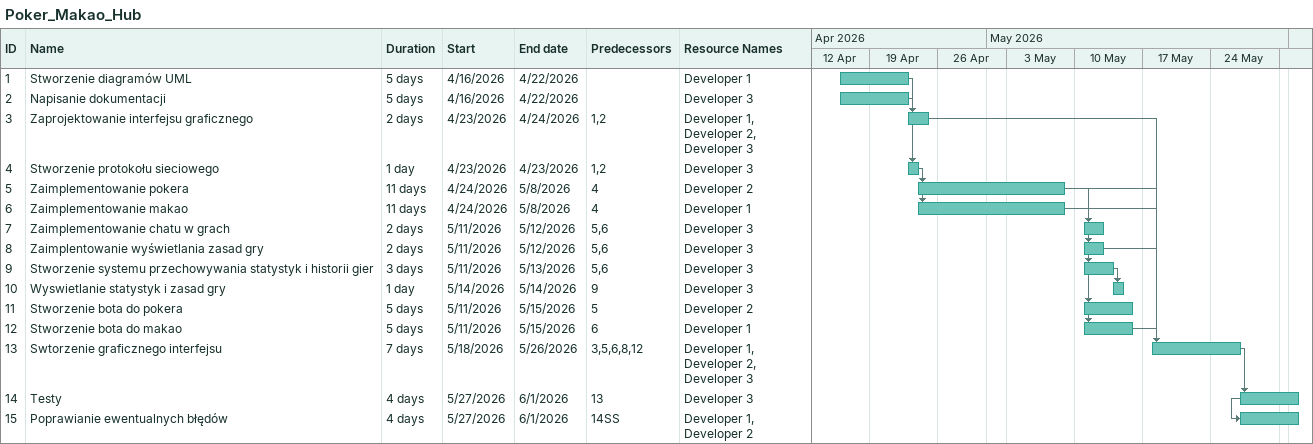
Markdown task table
Poker_Makao_Hub

| ID | Task | Duration | Start | Finish | Predecessors | Resources |
|---|---|---|---|---|---|---|
| 1 | Stworzenie diagramów UML | 5d | 2026-04-16 | 2026-04-22 |  | Developer 1 |
| 2 | Napisanie dokumentacji | 5d | 2026-04-16 | 2026-04-22 |  | Developer 3 |
| 3 | Zaprojektowanie interfejsu graficznego | 2d | 2026-04-23 | 2026-04-24 | 1, 2 | Developer 1, Developer 2, Developer 3 |
| 4 | Stworzenie protokołu sieciowego | 1d | 2026-04-23 | 2026-04-23 | 1, 2 | Developer 3 |
| 5 | Zaimplementowanie pokera | 11d | 2026-04-24 | 2026-05-08 | 4 | Developer 2 |
| 6 | Zaimplementowanie makao | 11d | 2026-04-24 | 2026-05-08 | 4 | Developer 1 |
| 7 | Zaimplementowanie chatu w grach | 2d | 2026-05-11 | 2026-05-12 | 5, 6 | Developer 3 |
| 8 | Zaimplentowanie wyświetlania zasad gry | 2d | 2026-05-11 | 2026-05-12 | 5, 6 | Developer 3 |
| 9 | Stworzenie systemu przechowywania statystyk i historii gier | 3d | 2026-05-11 | 2026-05-13 | 5, 6 | Developer 3 |
| 10 | Wyswietlanie statystyk i zasad gry | 1d | 2026-05-14 | 2026-05-14 | 9 | Developer 3 |
| 11 | Stworzenie bota do pokera | 5d | 2026-05-11 | 2026-05-15 | 5 | Developer 2 |
| 12 | Stworzenie bota do makao | 5d | 2026-05-11 | 2026-05-15 | 6 | Developer 1 |
| 13 | Swtorzenie graficznego interfejsu | 7d | 2026-05-18 | 2026-05-26 | 3, 5, 6, 8, 12 | Developer 1, Developer 2, Developer 3 |
| 14 | Testy | 4d | 2026-05-27 | 2026-06-01 | 13 | Developer 3 |
| 15 | Poprawianie ewentualnych błędów | 4d | 2026-05-27 | 2026-06-01 | 14SS | Developer 1, Developer 2 |
